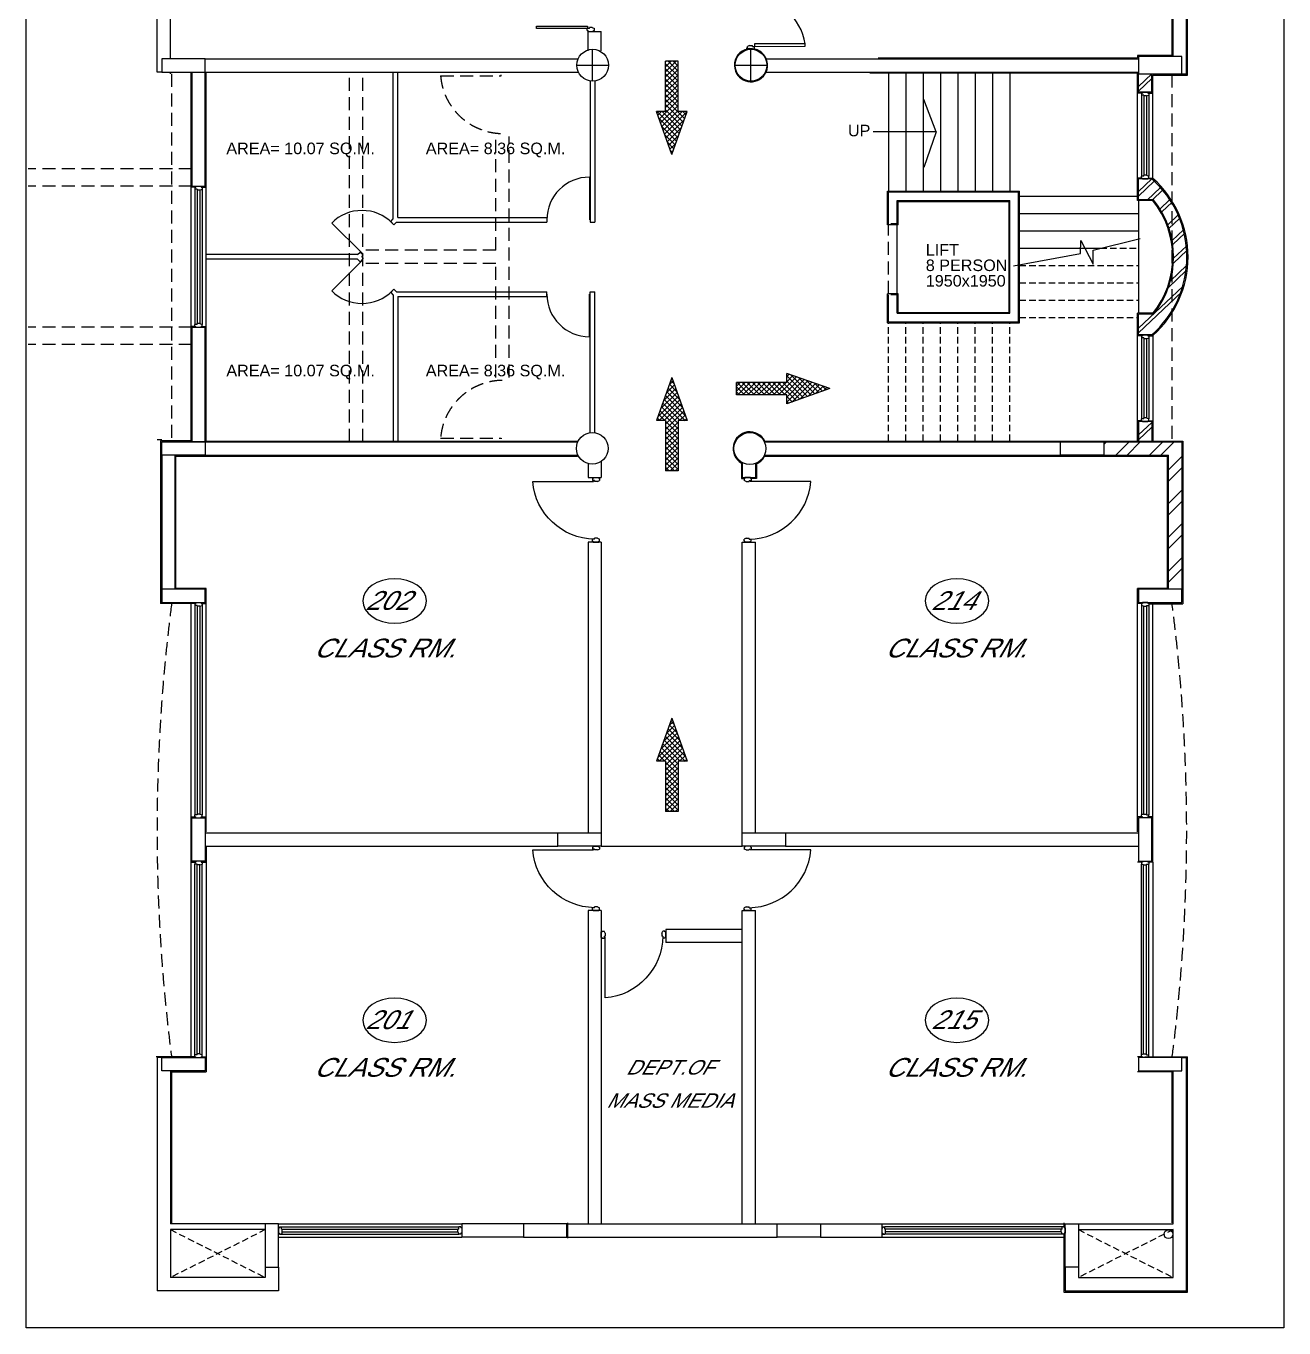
# Model space of a CAD drawing. Extents: x 681461 to 804584, y -183990 to -115925.
# Drawn here: x 732249 to 754016, y -183990 to -161462 of the extents above; entities that cross this region are included whole.
import ezdxf
from ezdxf.enums import TextEntityAlignment as Align

# ---------------------------------------------------------------- set-up
doc = ezdxf.new("R2010")
doc.units = 0
doc.header["$LTSCALE"] = 900
doc.linetypes.add('HIDDEN', pattern=[0.375, 0.25, -0.125])
doc.linetypes.add('HIDDEN2', pattern=[0.1875, 0.125, -0.0625])
for name, color, linetype in [('1', 7, 'CONTINUOUS'), ('CL', 8, 'CONTINUOUS'), ('COL', 6, 'CONTINUOUS'), ('DIM', 5, 'CONTINUOUS'), ('DOOR', 163, 'CONTINUOUS'), ('FUR', 2, 'CONTINUOUS'), ('MISC', 7, 'CONTINUOUS'), ('PLA', 9, 'CONTINUOUS'), ('TEXT', 2, 'CONTINUOUS'), ('WALL', 1, 'CONTINUOUS'), ('WIN', 4, 'CONTINUOUS')]:
    doc.layers.add(name, color=color, linetype=linetype)
doc.styles.add('ROMANS', font='arial.ttf')

# ---------------------------------------------------------------- blocks, each defined once
blk = doc.blocks.new('REDFRAME')
at = {"layer": '1', "linetype": 'BYBLOCK'}
for p, q in [((-95, 0), (-95, -15)), ((-95, 0), (0, 0)), ((0, 0), (0, -15)), ((-110, -15), (-110, -50)), ((-110, -15), (-95, -15)), ((-110, -15), (-110, -50)), ((-72, -50), (-110, -50)), ((-72, -50), (-72, -65)), ((-22, -65), (-72, -65)), ((-22, -65), (15, -50)), ((0, -15), (15, -15)), ((15, -15), (15, -50))]:
    blk.add_line(p, q, dxfattribs=at)
blk = doc.blocks.new('*X64')
at = {"layer": 'CL', "linetype": 'CONTINUOUS'}
for p, q in [((750946, -168658), (750898, -168706)), ((751335, -168658), (751105, -168888)), ((751530, -168658), (751300, -168888)), ((751919, -168658), (751689, -168888)), ((752113, -168658), (751883, -168888)), ((752248, -168912), (752018, -169142)), ((752248, -169106), (752018, -169336)), ((752248, -169495), (752018, -169725)), ((752248, -169690), (752018, -169920)), ((752248, -170078), (752018, -170308)), ((752248, -170273), (752018, -170503)), ((752248, -170662), (752018, -170892)), ((752248, -170856), (752018, -171086))]:
    blk.add_line(p, q, dxfattribs=at)
blk = doc.blocks.new('*X89')
at = {"layer": 'DOOR', "color": 3, "linetype": 'CONTINUOUS'}
for p, q in [((743282, -173841), (743491, -173632)), ((743330, -173704), (743468, -173566)), ((743606, -173958), (743336, -173687)), ((743558, -173821), (743359, -173622)), ((743378, -173568), (743445, -173501)), ((743509, -173684), (743382, -173557)), ((743461, -173548), (743405, -173491)), ((743185, -174114), (743537, -173762)), ((743203, -174185), (743560, -173828)), ((743233, -173977), (743514, -173697)), ((743568, -174185), (743267, -173883)), ((743656, -174185), (743290, -173818)), ((743291, -174185), (743583, -173893)), ((743654, -174094), (743313, -173753)), ((743303, -174185), (743197, -174079)), ((743531, -174325), (743220, -174014)), ((743531, -174236), (743244, -173949)), ((743315, -174249), (743606, -173958)), ((743315, -174338), (743629, -174024)), ((743556, -174185), (743652, -174089)), ((743215, -174185), (743174, -174145)), ((743531, -174413), (743315, -174197)), ((743315, -174426), (743531, -174210)), ((743531, -174502), (743315, -174286)), ((743315, -174514), (743531, -174298)), ((743645, -174185), (743675, -174154)), ((743531, -174590), (743315, -174374)), ((743315, -174603), (743531, -174387)), ((743531, -174678), (743315, -174462)), ((743315, -174691), (743531, -174475)), ((743531, -174767), (743315, -174551)), ((743315, -174780), (743531, -174564)), ((743531, -174855), (743315, -174639)), ((743315, -174868), (743531, -174652)), ((743531, -174943), (743315, -174727)), ((743315, -174956), (743531, -174740)), ((743531, -175032), (743315, -174816)), ((743315, -175045), (743531, -174829)), ((743467, -175056), (743315, -174904)), ((743378, -175056), (743315, -174993)), ((743392, -175056), (743531, -174917)), ((743481, -175056), (743531, -175005))]:
    blk.add_line(p, q, dxfattribs=at)
blk = doc.blocks.new('*X90')
at = {"layer": 'DOOR', "color": 3, "linetype": 'CONTINUOUS'}
for p, q in [((743461, -167653), (743405, -167596)), ((743233, -168082), (743514, -167802)), ((743282, -167946), (743491, -167737)), ((743330, -167809), (743468, -167671)), ((743606, -168063), (743336, -167792)), ((743558, -167926), (743359, -167727)), ((743378, -167673), (743445, -167606)), ((743509, -167789), (743382, -167662)), ((743185, -168219), (743537, -167867)), ((743203, -168290), (743560, -167933)), ((743531, -168341), (743244, -168054)), ((743568, -168290), (743267, -167988)), ((743656, -168290), (743290, -167923)), ((743291, -168290), (743583, -167998)), ((743654, -168199), (743313, -167858)), ((743215, -168290), (743174, -168250)), ((743303, -168290), (743197, -168184)), ((743531, -168430), (743220, -168119)), ((743315, -168354), (743606, -168063)), ((743315, -168443), (743629, -168129)), ((743556, -168290), (743652, -168194)), ((743645, -168290), (743675, -168259)), ((743531, -168518), (743315, -168302)), ((743315, -168531), (743531, -168315)), ((743531, -168607), (743315, -168391)), ((743315, -168619), (743531, -168403)), ((743531, -168695), (743315, -168479)), ((743315, -168708), (743531, -168492)), ((743531, -168783), (743315, -168567)), ((743315, -168796), (743531, -168580)), ((743531, -168872), (743315, -168656)), ((743315, -168885), (743531, -168669)), ((743531, -168960), (743315, -168744)), ((743315, -168973), (743531, -168757)), ((743531, -169048), (743315, -168832)), ((743315, -169061), (743531, -168845)), ((743531, -169137), (743315, -168921)), ((743315, -169150), (743531, -168934)), ((743467, -169161), (743315, -169009)), ((743378, -169161), (743315, -169098)), ((743392, -169161), (743531, -169022)), ((743481, -169161), (743531, -169110))]:
    blk.add_line(p, q, dxfattribs=at)
blk = doc.blocks.new('*X91')
at = {"layer": 'DOOR', "color": 3, "linetype": 'CONTINUOUS'}
for p, q in [((745272, -167845), (745583, -167534)), ((745360, -167845), (745648, -167557)), ((745412, -167528), (745452, -167488)), ((745412, -167617), (745517, -167511)), ((745412, -167516), (745769, -167874)), ((745412, -167882), (745713, -167580)), ((745412, -167970), (745778, -167603)), ((745412, -167605), (745704, -167897)), ((745483, -167499), (745834, -167851)), ((745619, -167547), (745900, -167828)), ((745756, -167595), (745965, -167805)), ((744541, -167692), (744604, -167629)), ((744541, -167781), (744692, -167629)), ((744541, -167706), (744679, -167845)), ((744541, -167794), (744591, -167845)), ((744552, -167629), (744768, -167845)), ((744565, -167845), (744781, -167629)), ((744640, -167629), (744856, -167845)), ((744653, -167845), (744869, -167629)), ((744729, -167629), (744945, -167845)), ((744741, -167845), (744957, -167629)), ((744817, -167629), (745033, -167845)), ((744830, -167845), (745046, -167629)), ((744905, -167629), (745121, -167845)), ((744918, -167845), (745134, -167629)), ((744994, -167629), (745210, -167845)), ((745007, -167845), (745223, -167629)), ((745082, -167629), (745298, -167845)), ((745095, -167845), (745311, -167629)), ((745171, -167629), (745387, -167845)), ((745183, -167845), (745399, -167629)), ((745259, -167629), (745573, -167943)), ((745347, -167629), (745638, -167920)), ((745502, -167968), (745844, -167627)), ((745639, -167920), (745909, -167650)), ((745776, -167871), (745974, -167673)), ((745892, -167644), (746030, -167782)), ((745912, -167823), (746040, -167696)), ((746029, -167692), (746096, -167758)), ((746049, -167775), (746105, -167719)), ((745412, -167870), (745508, -167966)), ((745412, -167958), (745442, -167989))]:
    blk.add_line(p, q, dxfattribs=at)
blk = doc.blocks.new('*X103')
at = {"layer": 'DOOR', "color": 3, "linetype": 'CONTINUOUS'}
for p, q in [((743315, -162079), (743323, -162071)), ((743315, -162167), (743411, -162071)), ((743315, -162255), (743499, -162071)), ((743531, -162331), (743315, -162115)), ((743315, -162344), (743531, -162128)), ((743531, -162243), (743360, -162071)), ((743531, -162154), (743448, -162071)), ((743531, -162419), (743315, -162203)), ((743315, -162432), (743531, -162216)), ((743531, -162508), (743315, -162292)), ((743315, -162521), (743531, -162305)), ((743531, -162596), (743315, -162380)), ((743315, -162609), (743531, -162393)), ((743531, -162685), (743315, -162469)), ((743315, -162697), (743531, -162481)), ((743531, -162773), (743315, -162557)), ((743315, -162786), (743531, -162570)), ((743531, -162861), (743315, -162645)), ((743206, -163072), (743531, -162747)), ((743229, -163137), (743531, -162835)), ((743315, -162874), (743531, -162658)), ((743644, -163062), (743315, -162734)), ((743621, -163128), (743315, -162822)), ((743551, -163324), (743170, -162942)), ((743183, -163006), (743247, -162942)), ((743528, -163389), (743203, -163063)), ((743252, -163202), (743531, -162923)), ((743575, -163258), (743258, -162942)), ((743275, -163268), (743601, -162942)), ((743298, -163333), (743685, -162947)), ((743598, -163193), (743315, -162910)), ((743321, -163398), (743636, -163083)), ((743667, -162997), (743612, -162942)), ((743505, -163454), (743251, -163200)), ((743344, -163464), (743588, -163220)), ((743482, -163520), (743299, -163337)), ((743459, -163585), (743348, -163473)), ((743367, -163529), (743540, -163357)), ((743390, -163594), (743492, -163493)), ((743436, -163650), (743396, -163610)), ((743413, -163660), (743443, -163630))]:
    blk.add_line(p, q, dxfattribs=at)

msp = doc.modelspace()

# ---------------------------------------------------------------- linework, layer by layer
at = {"layer": '1', "color": 1}
for p, q in [((738603.129, -164798.115), (738603.129, -162257.724)), ((738683.129, -164774.683), (738683.129, -162257.724)), ((742013.129, -162414.683), (742010.669, -164774.683)), ((742093.129, -162414.766), (742090.586, -164854.683)), ((741998.669, -164076.683), (741998.669, -164814.683)), ((737538.315, -164870.538), (738062.294, -165394.517)), ((738558.489, -164842.754), (738603.129, -164798.115)), ((738558.489, -164842.754), (738615.057, -164899.323)), ((738615.057, -164899.323), (738659.697, -164854.683)), ((738659.697, -164854.683), (741260.669, -164854.683)), ((738683.129, -164774.683), (741260.669, -164774.683)), ((741260.669, -164774.683), (741260.669, -164854.683)), ((742010.669, -164774.683), (742010.669, -164854.683)), ((742010.669, -164854.683), (742090.586, -164854.766)), ((737983.519, -165417.724), (735363.129, -165417.724)), ((737983.519, -165497.724), (735363.129, -165497.724)), ((737538.315, -166044.91), (738062.294, -165520.931)), ((737983.519, -165417.724), (738028.159, -165373.084)), ((737983.519, -165497.724), (738028.159, -165542.364)), ((738028.159, -165373.084), (738084.727, -165429.653)), ((738028.159, -165542.364), (738084.727, -165485.796)), ((738056.656, -165457.724), (738084.727, -165429.653)), ((738056.656, -165457.724), (738084.727, -165485.796)), ((738558.489, -166072.694), (738615.057, -166016.126)), ((738615.057, -166016.126), (738659.697, -166060.765)), ((738558.489, -166072.694), (738603.129, -166117.334)), ((738603.129, -166117.334), (738603.129, -168657.724)), ((738603.129, -166170.481), (738603.129, -168657.724)), ((738659.697, -166060.765), (741260.669, -166060.765)), ((738683.129, -166140.765), (738683.129, -168657.724)), ((738683.129, -166140.765), (741260.669, -166140.765)), ((738683.129, -166203.618), (738683.129, -168657.724)), ((741260.669, -166140.765), (741260.669, -166060.765)), ((741998.669, -166838.765), (741998.669, -166100.765)), ((742010.669, -166060.765), (742090.586, -166060.682)), ((742010.669, -166140.765), (742010.669, -166060.765)), ((742013.129, -168500.766), (742010.669, -166140.765)), ((742093.129, -168500.682), (742090.586, -166060.765))]:
    msp.add_line(p, q, dxfattribs=at)
for centre, radius, start, end in [((741998.669, -164814.683), 738, 90, 180), ((738062.294, -165394.517), 741.018, 44.9453263, 135), ((738062.294, -165520.931), 741.018, 225, 315.0546737), ((741998.669, -166100.765), 738, 180, 270)]:
    msp.add_arc(centre, radius, start, end, dxfattribs=at)
at = {"layer": 'COL'}
for points in [[(734598.129, -168657.724), (735348.129, -168657.724), (735348.129, -168887.724), (734598.129, -168887.724)], [(750148.129, -168658.163), (750898.129, -168658.163), (750898.129, -168887.724), (750148.129, -168887.724)], [(734598.129, -171437.944), (735348.129, -171437.944), (735348.129, -171207.944), (734598.129, -171207.944)], [(751498.129, -171437.944), (752248.129, -171437.944), (752248.129, -171207.944), (751498.129, -171207.944)], [(751728.129, -175912.944), (751728.129, -175162.944), (751498.129, -175162.944), (751498.129, -175912.944)], [(736618.129, -182937.944), (736618.129, -182187.944), (736388.129, -182187.944), (736388.129, -182937.944)], [(740854.649, -182187.944), (740854.649, -182417.944), (741604.649, -182417.944), (741604.649, -182187.944)], [(745994.649, -182187.944), (745994.649, -182417.944), (745244.649, -182417.944), (745244.649, -182187.944)], [(750228.129, -182187.735), (750458.129, -182187.735), (750458.129, -182939.729), (750228.129, -182939.729)]]:
    msp.add_lwpolyline(points, close=True, dxfattribs=at)
at = {"layer": 'COL', "color": 6}
for points in [[(735118.129, -175162.944), (735348.129, -175162.944), (735348.129, -175912.944), (735118.129, -175912.944)], [(741453.129, -175422.944), (742203.129, -175422.944), (742203.129, -175652.944), (741453.129, -175652.944)], [(744643.129, -175422.944), (745393.129, -175422.944), (745393.129, -175652.944), (744643.129, -175652.944)]]:
    msp.add_lwpolyline(points, close=True, dxfattribs=at)
at = {"layer": 'COL'}
for centre in [(742046.506, -168769.725), (744773.454, -168772.944)]:
    msp.add_circle(centre, 275, dxfattribs=at)
at = {"layer": 'DIM'}
msp.add_circle((752015.426, -182368.868), 75, dxfattribs=at)
at = {"layer": 'DOOR', "color": 7}
for p, q in [((734518.129, -162257.724), (734518.129, -159474.725)), ((752327.746, -162289.725), (752327.746, -159474.725)), ((734748.129, -162027.724), (734748.129, -159704.725)), ((752097.746, -161989.725), (752097.746, -159704.725)), ((741973.129, -161555.289), (742203.129, -161555.289)), ((741973.129, -161889.925), (741973.129, -161555.289)), ((742203.129, -161889.925), (742203.129, -161555.289)), ((735348.129, -162027.724), (741801.969, -162027.724)), ((745057.14, -162027.724), (751498.129, -162027.724)), ((735118.129, -162257.724), (735118.129, -164234.725)), ((735348.129, -162257.724), (741804.731, -162257.724)), ((735348.129, -164234.725), (735348.129, -162257.724)), ((745054.514, -162257.724), (751498.129, -162257.724)), ((735118.129, -164234.725), (735348.129, -164234.725)), ((735118.129, -166674.725), (735118.129, -168657.724)), ((735118.129, -166674.725), (735348.129, -166674.725)), ((735348.129, -168657.724), (735348.129, -166674.725)), ((735348.129, -168657.724), (741795.347, -168657.724)), ((745023.153, -168657.724), (750148.129, -168657.724)), ((750898.129, -168657.724), (751498.129, -168657.724)), ((751460.999, -168657.724), (752248.13, -168657.724)), ((752248.13, -168657.724), (752248.13, -171207.944)), ((734598.129, -168887.724), (734598.129, -171207.944)), ((734828.128, -171207.944), (734828.128, -168887.724)), ((735348.129, -168887.724), (741798.109, -168887.724)), ((745023.355, -168887.724), (750148.129, -168887.724)), ((750898.129, -168887.724), (752018.13, -168887.724)), ((752018.13, -171207.944), (752018.13, -168887.724)), ((741973.129, -169034.754), (741973.129, -169276.729)), ((742203.129, -168995.766), (742203.129, -169276.729)), ((744643.129, -169015.102), (744643.129, -169276.729)), ((744873.129, -169029.244), (744873.129, -169276.729)), ((741973.129, -169276.729), (742203.129, -169276.729)), ((744643.129, -169276.729), (744873.129, -169276.729)), ((741973.129, -170391.388), (741973.129, -175422.944)), ((742203.129, -170391.388), (741973.129, -170391.388)), ((742203.129, -170391.388), (742203.129, -175422.944)), ((744643.129, -175422.944), (744643.129, -170391.388)), ((744643.129, -170391.388), (744873.129, -170391.388)), ((744873.129, -175422.944), (744873.129, -170391.388)), ((735348.129, -175422.944), (741453.129, -175422.944)), ((745393.129, -175422.944), (751498.129, -175422.944)), ((735348.129, -175652.944), (741453.129, -175652.944)), ((745393.129, -175652.944), (751498.129, -175652.944)), ((741973.129, -176767.602), (741973.129, -182186.944)), ((742203.129, -176767.602), (741973.129, -176767.602)), ((742203.129, -176767.602), (742203.129, -182186.944)), ((744643.129, -182186.944), (744643.129, -176767.602)), ((744643.129, -176767.602), (744873.129, -176767.602)), ((744873.129, -182186.944), (744873.129, -176767.602)), ((744643.129, -177092.944), (743317.788, -177092.944)), ((743317.788, -177092.944), (743317.788, -177322.944)), ((744643.129, -177322.944), (743317.788, -177322.944)), ((734518.129, -179312.944), (734518.129, -183347.944)), ((752328.129, -183347.944), (752328.129, -179312.944)), ((734748.129, -179542.944), (734748.129, -182187.944)), ((752098.129, -182187.944), (752098.129, -179542.944)), ((736388.129, -182187.944), (734748.129, -182187.944)), ((739788.129, -182187.944), (739788.129, -182417.944)), ((740854.649, -182187.944), (739788.129, -182187.944)), ((741604.649, -182187.944), (745244.649, -182187.944)), ((745994.649, -182187.944), (747058.129, -182187.825)), ((747058.129, -182187.825), (747058.129, -182417.944)), ((750458.129, -182187.944), (752098.13, -182187.944)), ((734748.129, -182287.944), (734748.129, -183117.944)), ((736388.129, -182287.944), (734748.129, -182287.944)), ((740854.649, -182417.944), (739788.129, -182417.944)), ((741604.649, -182417.944), (745244.649, -182417.944)), ((745994.649, -182417.724), (747058.129, -182417.724)), ((750458.129, -182287.944), (752098.129, -182287.944)), ((752098.129, -183117.944), (752098.129, -182287.944)), ((736388.129, -183117.944), (734748.129, -183117.944)), ((736388.129, -182937.944), (736388.129, -183117.944)), ((736618.129, -182937.944), (736618.129, -183347.944)), ((750228.129, -182939.729), (750228.129, -183347.944)), ((750458.129, -182939.729), (750458.129, -183117.944)), ((750458.129, -183117.944), (752098.129, -183117.944)), ((736618.129, -183347.944), (734518.129, -183347.944)), ((750228.129, -183347.944), (752328.129, -183347.944))]:
    msp.add_line(p, q, dxfattribs=at)
at = {"layer": 'DOOR', "color": 4, "linetype": 'BYBLOCK'}
for p, q in [((742053.129, -162414.725), (742053.129, -161864.725)), ((744793.129, -162414.725), (744793.129, -161864.725)), ((741778.129, -162139.725), (742328.129, -162139.725)), ((744518.129, -162139.725), (745068.129, -162139.725))]:
    msp.add_line(p, q, dxfattribs=at)
at = {"layer": 'DOOR', "color": 3, "linetype": 'BYBLOCK'}
for p, q in [((743315.129, -162942.125), (743315.129, -162071.125)), ((743531.129, -162071.125), (743315.129, -162071.125)), ((743531.129, -162942.125), (743531.129, -162071.125)), ((743423.129, -163687.125), (743160.129, -162942.125)), ((743315.129, -162942.125), (743160.129, -162942.125)), ((743423.129, -163687.125), (743686.129, -162942.125)), ((743686.129, -162942.125), (743531.129, -162942.125)), ((743423.129, -167544.95), (743160.129, -168289.95)), ((743423.129, -167544.95), (743686.129, -168289.95)), ((746156.639, -167736.95), (745411.639, -167473.95)), ((745411.639, -167628.95), (745411.639, -167473.95)), ((745411.639, -167628.95), (744540.639, -167628.95)), ((744540.639, -167844.95), (744540.639, -167628.95)), ((746156.639, -167736.95), (745411.639, -167999.95)), ((745411.639, -167844.95), (744540.639, -167844.95)), ((745411.639, -167999.95), (745411.639, -167844.95)), ((743315.129, -168289.95), (743160.129, -168289.95)), ((743315.129, -168289.95), (743315.129, -169160.95)), ((743686.129, -168289.95), (743531.129, -168289.95)), ((743531.129, -168289.95), (743531.129, -169160.95)), ((743531.129, -169160.95), (743315.129, -169160.95)), ((743423.129, -173439.95), (743160.129, -174184.95)), ((743423.129, -173439.95), (743686.129, -174184.95)), ((743315.129, -174184.95), (743160.129, -174184.95)), ((743315.129, -174184.95), (743315.129, -175055.95)), ((743686.129, -174184.95), (743531.129, -174184.95)), ((743531.129, -174184.95), (743531.129, -175055.95)), ((743531.129, -175055.95), (743315.129, -175055.95)), ((742203.129, -175652.944), (744643.129, -175652.944))]:
    msp.add_line(p, q, dxfattribs=at)
at = {"layer": 'DOOR', "color": 252, "linetype": 'HIDDEN'}
for p, q in [((737848.128, -168657.724), (737848.128, -162257.724)), ((738078.128, -168657.724), (738078.128, -162257.724)), ((740378.128, -165342.724), (740378.128, -163372.383)), ((740608.128, -167543.066), (740608.128, -163372.383)), ((740378.128, -165342.724), (738078.128, -165342.724)), ((740378.128, -165572.724), (738078.128, -165572.724)), ((740378.128, -167543.066), (740378.128, -165572.724))]:
    msp.add_line(p, q, dxfattribs=at)
at = {"layer": 'DOOR', "color": 222, "linetype": 'BYBLOCK'}
msp.add_lwpolyline([(732248.639, -120785.896), (754015.639, -120785.896), (754015.639, -183989.95), (732248.639, -183989.95)], close=True, dxfattribs=at)
at = {"layer": 'DOOR', "color": 252, "linetype": 'HIDDEN'}
for points in [[(740489.128, -163322.383, -0.386504829), (739421.982, -162323.524), (739424.328, -162323.524)], [(740489.128, -167593.066, 0.386504829), (739421.982, -168591.924), (739424.328, -168591.924)]]:
    msp.add_lwpolyline(points, format="xyb", dxfattribs=at)
for points in [[(739424.328, -162323.524), (740470.831, -162323.524), (740470.128, -162307.724)], [(739424.328, -168591.924), (740470.831, -168591.924), (740470.128, -168607.724)]]:
    msp.add_lwpolyline(points, dxfattribs=at)
at = {"layer": 'DOOR', "color": 4, "linetype": 'BYBLOCK'}
for points in [[(738075.639, -171409.95), (738086.226, -171484.865), (738117.581, -171556.901), (738168.499, -171623.289), (738237.023, -171681.479), (738320.52, -171729.235), (738415.781, -171764.72), (738519.144, -171786.572), (738626.639, -171793.95), (738734.134, -171786.572), (738837.498, -171764.72), (738932.758, -171729.235), (739016.255, -171681.479), (739084.779, -171623.289), (739135.697, -171556.901), (739167.052, -171484.865), (739177.639, -171409.95), (739167.052, -171335.036), (739135.697, -171263), (739084.779, -171196.611), (739016.255, -171138.421), (738932.758, -171090.666), (738837.498, -171055.181), (738734.134, -171033.329), (738626.639, -171025.95), (738519.144, -171033.329), (738415.781, -171055.181), (738320.52, -171090.666), (738237.023, -171138.421), (738168.499, -171196.611), (738117.581, -171263), (738086.226, -171335.036)], [(747806.639, -171409.95), (747817.226, -171484.865), (747848.581, -171556.901), (747899.499, -171623.289), (747968.023, -171681.479), (748051.52, -171729.235), (748146.781, -171764.72), (748250.144, -171786.572), (748357.639, -171793.95), (748465.134, -171786.572), (748568.498, -171764.72), (748663.758, -171729.235), (748747.255, -171681.479), (748815.779, -171623.289), (748866.697, -171556.901), (748898.052, -171484.865), (748908.639, -171409.95), (748898.052, -171335.036), (748866.697, -171263), (748815.779, -171196.611), (748747.255, -171138.421), (748663.758, -171090.666), (748568.498, -171055.181), (748465.134, -171033.329), (748357.639, -171025.95), (748250.144, -171033.329), (748146.781, -171055.181), (748051.52, -171090.666), (747968.023, -171138.421), (747899.499, -171196.611), (747848.581, -171263), (747817.226, -171335.036)], [(738075.639, -178664.95), (738086.226, -178739.865), (738117.581, -178811.901), (738168.499, -178878.289), (738237.023, -178936.479), (738320.52, -178984.235), (738415.781, -179019.72), (738519.144, -179041.572), (738626.639, -179048.95), (738734.134, -179041.572), (738837.498, -179019.72), (738932.758, -178984.235), (739016.255, -178936.479), (739084.779, -178878.289), (739135.697, -178811.901), (739167.052, -178739.865), (739177.639, -178664.95), (739167.052, -178590.036), (739135.697, -178518), (739084.779, -178451.611), (739016.255, -178393.421), (738932.758, -178345.666), (738837.498, -178310.181), (738734.134, -178288.329), (738626.639, -178280.95), (738519.144, -178288.329), (738415.781, -178310.181), (738320.52, -178345.666), (738237.023, -178393.421), (738168.499, -178451.611), (738117.581, -178518), (738086.226, -178590.036)], [(747806.639, -178664.95), (747817.226, -178739.865), (747848.581, -178811.901), (747899.499, -178878.289), (747968.023, -178936.479), (748051.52, -178984.235), (748146.781, -179019.72), (748250.144, -179041.572), (748357.639, -179048.95), (748465.134, -179041.572), (748568.498, -179019.72), (748663.758, -178984.235), (748747.255, -178936.479), (748815.779, -178878.289), (748866.697, -178811.901), (748898.052, -178739.865), (748908.639, -178664.95), (748898.052, -178590.036), (748866.697, -178518), (748815.779, -178451.611), (748747.255, -178393.421), (748663.758, -178345.666), (748568.498, -178310.181), (748465.134, -178288.329), (748357.639, -178280.95), (748250.144, -178288.329), (748146.781, -178310.181), (748051.52, -178345.666), (747968.023, -178393.421), (747899.499, -178451.611), (747848.581, -178518), (747817.226, -178590.036)]]:
    msp.add_lwpolyline(points, close=True, dxfattribs=at)
at = {"layer": 'FUR', "color": 2}
for p, q in [((750494.016, -165400.421), (750499.31, -165171.583)), ((750499.31, -165171.583), (750712.637, -165581.8)), ((750712.637, -165338.685), (751524.883, -165139.417)), ((750712.637, -165581.8), (750712.637, -165338.685)), ((749336.906, -165609.632), (750494.016, -165400.421))]:
    msp.add_line(p, q, dxfattribs=at)
at = {"layer": 'MISC', "color": 1, "linetype": 'HIDDEN2'}
for p, q in [((750838.839, -165307.724), (751498.129, -165307.724)), ((749438.129, -165607.724), (751498.129, -165607.724)), ((749438.129, -165907.724), (751498.129, -165907.724)), ((749438.129, -166207.724), (751498.129, -166207.724)), ((747173.129, -168642.724), (747173.129, -166597.724)), ((747473.129, -168642.724), (747473.129, -166597.724)), ((747773.129, -168642.724), (747773.129, -166597.724)), ((748073.129, -168642.724), (748073.129, -166597.724)), ((748373.129, -168642.724), (748373.129, -166597.724)), ((748673.129, -168642.724), (748673.129, -166597.724)), ((748973.129, -168642.724), (748973.129, -166597.724)), ((749273.129, -168642.724), (749273.129, -166597.724)), ((749438.129, -166507.724), (751483.129, -166507.724))]:
    msp.add_line(p, q, dxfattribs=at)
at = {"layer": 'PLA'}
for p, q in [((734578.129, -168637.724), (734578.129, -171452.944)), ((735098.129, -168637.724), (734578.129, -168637.724)), ((735363.129, -168642.724), (741785.794, -168642.724)), ((734843.128, -168902.724), (741788.803, -168902.724)), ((734843.128, -171192.944), (734843.128, -168902.724)), ((744628.129, -169023.903), (744628.129, -169291.729)), ((744888.129, -169036.088), (744888.129, -169291.729)), ((744628.129, -169291.729), (744673.129, -169291.729)), ((744888.129, -169291.729), (744798.129, -169291.729)), ((735363.129, -175407.944), (735363.129, -171192.944)), ((735170.629, -171452.944), (734578.129, -171452.944)), ((735098.129, -171452.944), (735098.129, -175147.944)), ((735295.629, -171452.944), (735363.129, -171452.944)), ((735098.129, -175147.944), (735170.629, -175147.944)), ((735295.629, -175147.944), (735363.129, -175147.944)), ((735363.129, -175667.944), (735363.129, -179297.944)), ((735098.129, -175927.944), (735098.129, -179297.944)), ((751748.129, -175927.944), (751748.129, -179297.944))]:
    msp.add_line(p, q, dxfattribs=at)
at = {"layer": 'PLA', "linetype": 'BYBLOCK'}
for p, q in [((745032.573, -168642.724), (752268.13, -168642.724)), ((752268.13, -168642.724), (752268.13, -171457.944)), ((745028.515, -168907.724), (751998.13, -168907.724)), ((751998.13, -171192.944), (751998.13, -168907.724)), ((751483.129, -175407.944), (751483.129, -171192.944)), ((751998.13, -171192.944), (751483.129, -171192.944)), ((751550.629, -171452.944), (751483.129, -171452.944)), ((751675.629, -171457.944), (752268.13, -171457.944)), ((751748.129, -175927.944), (751748.129, -171457.944)), ((751550.628, -175147.944), (751483.129, -175147.944)), ((751748.129, -175147.944), (751675.628, -175147.944)), ((751608.129, -179297.944), (752348.129, -179297.944)), ((752348.129, -183367.944), (752348.129, -179297.944)), ((752083.118, -179557.944), (751483.129, -179557.944)), ((752083.118, -182172.724), (752083.118, -179557.944)), ((750208.129, -183367.944), (752348.129, -183367.944))]:
    msp.add_line(p, q, dxfattribs=at)
at = {"layer": 'PLA', "color": 8, "linetype": 'BYBLOCK'}
for p, q in [((735098.129, -175147.944), (735098.129, -175927.944)), ((735098.129, -175927.944), (735170.629, -175927.944)), ((735295.629, -175927.944), (735363.129, -175927.944)), ((751550.629, -175927.944), (751483.13, -175927.944)), ((751748.129, -175927.944), (751675.629, -175927.944))]:
    msp.add_line(p, q, dxfattribs=at)
at = {"layer": 'PLA', "color": 8}
msp.add_line((735363.129, -175927.944), (735363.129, -175667.944), dxfattribs=at)
at = {"layer": 'PLA', "color": 6}
for points in [[(734598.129, -179312.944), (735348.129, -179312.944), (735348.129, -179542.944), (734598.129, -179542.944)], [(752248.129, -179312.944), (751498.129, -179312.944), (751498.129, -179542.944), (752248.129, -179542.944)]]:
    msp.add_lwpolyline(points, close=True, dxfattribs=at)
at = {"layer": 'PLA', "linetype": 'BYBLOCK'}
msp.add_arc((744773.454, -168772.944), 290, 26.6816094, 239.9259173, dxfattribs=at)
at = {"layer": 'PLA'}
msp.add_arc((744773.454, -168769.725), 290, 293.2929434, 331.5846092, dxfattribs=at)
at = {"layer": 'WALL', "color": 8, "linetype": 'BYBLOCK'}
for p, q in [((752347.746, -162309.725), (752347.746, -159459.725)), ((744730.629, -161849.725), (744710.629, -161849.725)), ((751483.129, -161974.725), (751483.129, -162012.724)), ((746848.129, -162272.724), (751483.129, -162272.724)), ((751483.129, -164482.724), (751483.129, -162272.724)), ((751728.129, -162289.725), (751498.129, -162507.759)), ((751728.129, -162370.623), (751498.129, -162588.658)), ((751748.129, -164098.746), (751748.129, -162309.725)), ((751748.129, -162309.725), (752347.746, -162309.725)), ((751550.629, -162622.724), (751483.129, -162622.724)), ((751675.629, -162622.724), (751748.129, -162622.724)), ((751550.629, -162657.724), (751550.629, -164057.724)), ((751588.629, -162672.724), (751588.629, -164042.724)), ((751638.629, -162672.724), (751638.629, -164042.724)), ((751675.629, -162657.724), (751675.629, -164057.724)), ((751550.629, -164092.724), (751483.129, -164092.724)), ((751728.129, -164107.724), (751498.129, -164325.758)), ((751771.567, -164147.444), (751498.129, -164406.657)), ((751675.629, -164092.724), (751748.129, -164092.724)), ((735170.629, -164249.725), (735098.129, -164249.725)), ((735170.629, -164284.725), (735170.629, -166624.725)), ((735208.629, -164299.725), (735208.629, -166609.725)), ((735258.629, -164299.725), (735258.629, -166609.725)), ((735295.629, -164249.725), (735363.129, -164249.725)), ((735295.629, -164284.725), (735295.629, -166624.725)), ((751878.129, -164254.724), (751648.129, -164472.758)), ((751915.473, -164300.221), (751738.777, -164467.724)), ((751748.305, -164482.724), (751483.129, -164482.724)), ((752041.135, -164466.66), (751870.035, -164628.858)), ((752078.479, -164512.157), (751901.784, -164679.66)), ((752185.002, -164731.439), (752004.826, -164902.24)), ((752208.132, -164790.41), (752026.287, -164962.795)), ((752275.578, -164988.915), (752080.383, -165173.954)), ((752298.708, -165047.886), (752091.633, -165244.188)), ((752332.69, -165345.329), (752102.642, -165563.408)), ((752327.557, -165269.297), (752106.05, -165479.279)), ((752315.69, -165699.329), (752015.591, -165983.815)), ((752330.198, -165604.677), (752051.5, -165868.875)), ((752262.859, -165966.669), (751498.129, -166691.614)), ((752248.352, -166061.32), (751498.129, -166772.513)), ((751483.129, -168642.724), (751483.129, -166432.724)), ((751755.478, -166432.724), (751483.129, -166432.724)), ((735170.629, -166659.725), (735098.129, -166659.725)), ((735295.629, -166659.725), (735363.129, -166659.725)), ((751550.629, -166822.724), (751483.129, -166822.724)), ((751550.629, -166857.724), (751550.629, -168257.724)), ((751588.629, -166872.724), (751588.629, -168242.724)), ((751638.629, -166872.724), (751638.629, -168242.724)), ((751675.629, -166822.724), (751748.129, -166822.724)), ((751675.629, -166857.724), (751675.629, -168257.724)), ((751748.129, -166816.703), (751748.129, -168638.163)), ((751550.629, -168292.724), (751483.129, -168292.724)), ((751728.129, -168320.621), (751498.129, -168538.655)), ((751728.129, -168401.52), (751498.129, -168619.554)), ((751675.629, -168292.724), (751748.129, -168292.724)), ((751550.629, -171487.944), (751550.629, -175112.944)), ((751587.629, -171502.944), (751587.629, -175097.944)), ((751637.629, -171502.944), (751637.629, -175097.991)), ((751675.629, -171487.944), (751675.629, -175112.813)), ((735098.129, -177492.546), (735098.129, -177492.546)), ((751748.129, -177492.546), (751748.129, -177492.546)), ((736618.129, -182187.944), (739788.129, -182187.944)), ((736668.129, -182240.444), (739738.129, -182240.444)), ((741619.649, -182172.944), (741619.649, -182437.944)), ((747058.129, -182187.825), (750228.129, -182187.735)), ((750178.129, -182240.444), (747108.129, -182240.444)), ((736618.129, -182417.944), (739788.129, -182417.944)), ((736668.129, -182365.444), (739738.129, -182365.444)), ((736683.129, -182278.444), (739723.129, -182278.444)), ((736683.129, -182328.444), (739723.129, -182328.444)), ((747058.129, -182417.818), (750228.129, -182417.728)), ((750178.129, -182365.444), (747108.129, -182365.444)), ((750163.129, -182278.444), (747123.129, -182278.444)), ((750163.129, -182328.444), (747123.129, -182328.444)), ((750208.129, -182437.724), (750208.129, -183367.944))]:
    msp.add_line(p, q, dxfattribs=at)
at = {"layer": 'WALL', "color": 8}
for p, q in [((752082.746, -161974.725), (752082.746, -159719.725)), ((746993.129, -162012.724), (751483.129, -162012.724)), ((752082.746, -161974.725), (751483.129, -161974.725)), ((735098.129, -162277.724), (735098.129, -168637.724)), ((735363.129, -168642.724), (735363.129, -162272.724)), ((747158.129, -164317.724), (749438.129, -164317.724)), ((747158.129, -164901.756), (747158.129, -164317.724)), ((749438.129, -166597.724), (749438.129, -164317.724)), ((747338.129, -164497.724), (749258.129, -164497.724)), ((747338.129, -164901.756), (747338.129, -164497.724)), ((749258.129, -166417.724), (749258.129, -164497.724)), ((747338.129, -164901.756), (747158.129, -164901.756)), ((747158.129, -166597.724), (747158.129, -166098.421)), ((747338.129, -166098.421), (747158.129, -166098.421)), ((747338.129, -166417.724), (747338.129, -166098.421)), ((747338.129, -166417.724), (749258.129, -166417.724)), ((747158.129, -166597.724), (749438.129, -166597.724)), ((735098.129, -168637.724), (734578.129, -168637.724)), ((735363.129, -171192.944), (734843.128, -171192.944)), ((735170.629, -179297.944), (734498.129, -179297.944)), ((735295.629, -179297.944), (735363.129, -179297.944)), ((735363.129, -179297.944), (735363.129, -179557.944)), ((751550.629, -179297.944), (751483.13, -179297.944)), ((734763.129, -179557.944), (735363.129, -179557.944)), ((734763.129, -179557.944), (734763.129, -182172.944)), ((750213.129, -182240.444), (750213.129, -182172.944)), ((750208.129, -182365.444), (750208.129, -182437.944))]:
    msp.add_line(p, q, dxfattribs=at)
at = {"layer": 'WALL'}
for p, q in [((734598.129, -162257.724), (734518.129, -162257.724)), ((751498.129, -162607.724), (751498.129, -162289.725)), ((751728.129, -162607.724), (751728.129, -162289.725)), ((752248.129, -162289.725), (752327.746, -162289.725)), ((751728.129, -162607.724), (751498.129, -162607.724)), ((751498.129, -164467.724), (751498.129, -164107.724)), ((751728.129, -164107.724), (751498.129, -164107.724)), ((751755.478, -164467.724), (751498.129, -164467.724)), ((751498.129, -164482.724), (751498.129, -166432.724)), ((747323.129, -166098.421), (747323.129, -164886.756)), ((751498.129, -166807.724), (751498.129, -166447.724)), ((751755.478, -166447.724), (751498.129, -166447.724)), ((751728.129, -166807.724), (751498.129, -166807.724)), ((735118.129, -168364.725), (735118.129, -168657.724)), ((735348.129, -168657.724), (735348.129, -168364.725)), ((751728.129, -168307.724), (751498.129, -168307.724)), ((751498.129, -168307.724), (751498.129, -168658.163)), ((751728.129, -168307.724), (751728.129, -168658.163)), ((734598.129, -179312.944), (734518.129, -179312.944)), ((752248.129, -179312.944), (752328.129, -179312.944))]:
    msp.add_line(p, q, dxfattribs=at)
at = {"layer": 'WALL', "color": 5, "linetype": 'HIDDEN'}
for p, q in [((734748.129, -162289.725), (734748.129, -162257.724)), ((734768.129, -162289.725), (734768.129, -168616.391)), ((734768.129, -162289.725), (734768.129, -168616.391)), ((752077.746, -162302.576), (752077.746, -168616.391)), ((734598.129, -168619.725), (734518.129, -168619.725))]:
    msp.add_line(p, q, dxfattribs=at)
at = {"layer": 'WALL', "color": 1}
for p, q in [((747173.129, -162257.724), (747173.129, -164317.724)), ((747473.129, -162257.724), (747473.129, -164317.724)), ((747773.129, -162257.724), (747773.129, -164317.724)), ((748073.129, -162257.724), (748073.129, -164317.724)), ((748373.129, -162257.724), (748373.129, -164317.724)), ((748673.129, -162257.724), (748673.129, -164317.724)), ((748973.129, -162257.724), (748973.129, -164317.724)), ((749273.129, -162257.724), (749273.129, -164317.724)), ((749438.129, -164407.724), (751483.129, -164407.724)), ((749438.129, -164707.724), (751498.129, -164707.724)), ((749438.129, -165007.724), (751498.129, -165007.724)), ((749438.129, -165307.724), (750838.839, -165307.724))]:
    msp.add_line(p, q, dxfattribs=at)
at = {"layer": 'WALL', "color": 1, "linetype": 'BYBLOCK'}
for p, q in [((751550.629, -162622.724), (751565.629, -162622.724)), ((751550.629, -162622.724), (751550.629, -162657.724)), ((751550.629, -162622.724), (751550.629, -162657.724)), ((751565.629, -162607.724), (751660.629, -162607.724)), ((751565.629, -162607.724), (751565.629, -162622.724)), ((751660.629, -162607.724), (751660.629, -162622.724)), ((751660.629, -162622.724), (751675.629, -162622.724)), ((751675.629, -162622.724), (751675.629, -162657.724)), ((751588.629, -162657.724), (751550.629, -162657.724)), ((751588.629, -162657.724), (751588.629, -162672.724)), ((751638.629, -162672.724), (751588.629, -162672.724)), ((751638.629, -162672.724), (751675.629, -162657.724)), ((751588.629, -164057.724), (751550.629, -164057.724)), ((751550.629, -164092.724), (751550.629, -164057.724)), ((751550.629, -164092.724), (751550.629, -164057.724)), ((751550.629, -164092.724), (751565.629, -164092.724)), ((751565.629, -164107.724), (751565.629, -164092.724)), ((751565.629, -164107.724), (751660.629, -164107.724)), ((751638.629, -164042.724), (751588.629, -164042.724)), ((751588.629, -164057.724), (751588.629, -164042.724)), ((751638.629, -164042.724), (751675.629, -164057.724)), ((751660.629, -164107.724), (751660.629, -164092.724)), ((751660.629, -164092.724), (751675.629, -164092.724)), ((751675.629, -164092.724), (751675.629, -164057.724)), ((735170.629, -164249.725), (735185.629, -164249.725)), ((735170.629, -164249.725), (735170.629, -164284.725)), ((735170.629, -164249.725), (735170.629, -164284.725)), ((735208.629, -164284.725), (735170.629, -164284.725)), ((735185.629, -164234.725), (735280.629, -164234.725)), ((735185.629, -164234.725), (735185.629, -164249.725)), ((735208.629, -164284.725), (735208.629, -164299.725)), ((735258.629, -164299.725), (735208.629, -164299.725)), ((735258.629, -164299.725), (735295.629, -164284.725)), ((735280.629, -164234.725), (735280.629, -164249.725)), ((735280.629, -164249.725), (735295.629, -164249.725)), ((735295.629, -164249.725), (735295.629, -164284.725)), ((735170.629, -166659.725), (735170.629, -166624.725)), ((735170.629, -166659.725), (735170.629, -166624.725)), ((735208.629, -166624.725), (735170.629, -166624.725)), ((735170.629, -166659.725), (735185.629, -166659.725)), ((735185.629, -166674.725), (735185.629, -166659.725)), ((735185.629, -166674.725), (735280.629, -166674.725)), ((735208.629, -166624.725), (735208.629, -166609.725)), ((735258.629, -166609.725), (735208.629, -166609.725)), ((735258.629, -166609.725), (735295.629, -166624.725)), ((735280.629, -166659.725), (735295.629, -166659.725)), ((735280.629, -166674.725), (735280.629, -166659.725)), ((735295.629, -166659.725), (735295.629, -166624.725)), ((751550.629, -166822.724), (751565.629, -166822.724)), ((751550.629, -166822.724), (751550.629, -166857.724)), ((751550.629, -166822.724), (751550.629, -166857.724)), ((751588.629, -166857.724), (751550.629, -166857.724)), ((751565.629, -166807.724), (751660.629, -166807.724)), ((751565.629, -166807.724), (751565.629, -166822.724)), ((751588.629, -166857.724), (751588.629, -166872.724)), ((751638.629, -166872.724), (751588.629, -166872.724)), ((751638.629, -166872.724), (751675.629, -166857.724)), ((751660.629, -166807.724), (751660.629, -166822.724)), ((751660.629, -166822.724), (751675.629, -166822.724)), ((751675.629, -166822.724), (751675.629, -166857.724)), ((751550.629, -168292.724), (751550.629, -168257.724)), ((751550.629, -168292.724), (751550.629, -168257.724)), ((751588.629, -168257.724), (751550.629, -168257.724)), ((751588.629, -168257.724), (751588.629, -168242.724)), ((751638.629, -168242.724), (751588.629, -168242.724)), ((751638.629, -168242.724), (751675.629, -168257.724)), ((751675.629, -168292.724), (751675.629, -168257.724)), ((751550.629, -168292.724), (751565.629, -168292.724)), ((751565.629, -168307.724), (751565.629, -168292.724)), ((751565.629, -168307.724), (751660.629, -168307.724)), ((751660.629, -168292.724), (751675.629, -168292.724)), ((751660.629, -168307.724), (751660.629, -168292.724)), ((735170.629, -171452.944), (735170.629, -171487.944)), ((735170.629, -171452.944), (735170.629, -171487.944)), ((735170.629, -171452.944), (735185.629, -171452.944)), ((735208.629, -171487.944), (735170.629, -171487.944)), ((735185.629, -171437.944), (735280.629, -171437.944)), ((735185.629, -171437.944), (735185.629, -171452.944)), ((735208.629, -171487.944), (735208.629, -171502.944)), ((735258.629, -171502.944), (735208.629, -171502.944)), ((735258.629, -171502.944), (735295.629, -171487.944)), ((735280.629, -171437.944), (735280.629, -171452.944)), ((735280.629, -171452.944), (735295.629, -171452.944)), ((735295.629, -171452.944), (735295.629, -171487.944)), ((751565.629, -171452.944), (751550.629, -171452.944)), ((751550.629, -171452.944), (751550.629, -171487.944)), ((751587.629, -171502.944), (751550.629, -171487.944)), ((751565.629, -171437.944), (751565.629, -171452.944)), ((751660.629, -171437.944), (751565.629, -171437.944)), ((751587.629, -171502.944), (751637.629, -171502.944)), ((751637.629, -171487.944), (751637.629, -171502.944)), ((751637.629, -171487.944), (751675.629, -171487.944)), ((751660.629, -171437.944), (751660.629, -171452.944)), ((751675.629, -171452.944), (751660.629, -171452.944)), ((751675.629, -171452.944), (751675.629, -171487.944)), ((751675.629, -171452.944), (751675.629, -171487.944)), ((735208.629, -175112.944), (735170.629, -175112.944)), ((735170.629, -175147.944), (735170.629, -175112.944)), ((735170.629, -175147.944), (735170.629, -175112.944)), ((735170.629, -175147.944), (735185.629, -175147.944)), ((735185.629, -175162.944), (735185.629, -175147.944)), ((735185.629, -175162.944), (735280.629, -175162.944)), ((735258.629, -175097.944), (735208.629, -175097.944)), ((735208.629, -175112.944), (735208.629, -175097.944)), ((735258.629, -175097.944), (735295.629, -175112.944)), ((735280.629, -175147.944), (735295.629, -175147.944)), ((735280.629, -175162.944), (735280.629, -175147.944)), ((735295.629, -175147.944), (735295.629, -175112.944)), ((751587.628, -175097.944), (751550.628, -175112.944)), ((751550.628, -175147.944), (751550.628, -175112.944)), ((751565.628, -175147.944), (751550.628, -175147.944)), ((751565.628, -175162.944), (751565.628, -175147.944)), ((751660.628, -175162.944), (751565.628, -175162.944)), ((751587.628, -175097.944), (751637.628, -175097.944)), ((751637.628, -175112.944), (751637.628, -175097.944)), ((751637.628, -175112.944), (751675.628, -175112.944)), ((751675.628, -175147.944), (751660.628, -175147.944)), ((751660.628, -175162.944), (751660.628, -175147.944)), ((751675.628, -175147.944), (751675.628, -175112.944)), ((751675.628, -175147.944), (751675.628, -175112.944)), ((735170.629, -175927.944), (735170.629, -175962.944)), ((735170.629, -175927.944), (735185.629, -175927.944)), ((735170.629, -175927.944), (735170.629, -175962.944)), ((735185.629, -175912.944), (735185.629, -175927.944)), ((735280.629, -175912.944), (735280.629, -175927.944)), ((735280.629, -175927.944), (735295.629, -175927.944)), ((735295.629, -175927.944), (735295.629, -175962.944)), ((751565.629, -175927.944), (751550.629, -175927.944)), ((751550.629, -175927.944), (751550.629, -175962.944)), ((751565.629, -175912.944), (751565.629, -175927.944)), ((751660.629, -175912.944), (751660.629, -175927.944)), ((751675.629, -175927.944), (751660.629, -175927.944)), ((751675.629, -175927.944), (751675.629, -175962.944)), ((751675.629, -175927.944), (751675.629, -175962.944)), ((735208.629, -175962.944), (735170.629, -175962.944)), ((735208.629, -175962.944), (735208.629, -175977.944)), ((735258.629, -175977.944), (735208.629, -175977.944)), ((735258.629, -175977.944), (735295.629, -175962.944)), ((751587.629, -175977.944), (751550.629, -175962.944)), ((751587.629, -175977.944), (751637.629, -175977.944)), ((751637.629, -175962.944), (751675.629, -175962.944)), ((751637.629, -175962.944), (751637.629, -175977.944)), ((735208.629, -179262.944), (735170.629, -179262.944)), ((735170.629, -179297.944), (735170.629, -179262.944)), ((735170.629, -179297.944), (735170.629, -179262.944)), ((735170.629, -179297.944), (735185.629, -179297.944)), ((735185.629, -179312.944), (735185.629, -179297.944)), ((735185.629, -179312.944), (735280.629, -179312.944)), ((735208.629, -179262.944), (735208.629, -179247.944)), ((735258.629, -179247.944), (735208.629, -179247.944)), ((735258.629, -179247.944), (735295.629, -179262.944)), ((735280.629, -179297.944), (735295.629, -179297.944)), ((735280.629, -179312.944), (735280.629, -179297.944)), ((735295.629, -179297.944), (735295.629, -179262.944)), ((751587.629, -179247.944), (751550.629, -179262.944)), ((751550.629, -179297.944), (751550.629, -179262.944)), ((751565.629, -179297.944), (751550.629, -179297.944)), ((751565.629, -179312.944), (751565.629, -179297.944)), ((751660.629, -179312.944), (751565.629, -179312.944)), ((751587.629, -179247.944), (751637.629, -179247.944)), ((751637.629, -179262.944), (751637.629, -179247.944)), ((751637.629, -179262.944), (751675.629, -179262.944)), ((751660.629, -179312.944), (751660.629, -179297.944)), ((751675.629, -179297.944), (751660.629, -179297.944)), ((751675.629, -179297.944), (751675.629, -179262.944)), ((751675.629, -179297.944), (751675.629, -179262.944)), ((736633.129, -182240.444), (736668.129, -182240.444)), ((736633.129, -182240.444), (736633.129, -182255.444)), ((736633.129, -182240.444), (736668.129, -182240.444)), ((736668.129, -182278.444), (736668.129, -182240.444)), ((739773.129, -182240.444), (739738.129, -182240.444)), ((739773.129, -182240.444), (739738.129, -182240.444)), ((739738.129, -182278.444), (739738.129, -182240.444)), ((739773.129, -182240.444), (739773.129, -182255.444)), ((747073.129, -182240.444), (747073.129, -182255.444)), ((747073.129, -182240.444), (747108.129, -182240.444)), ((747073.129, -182240.444), (747108.129, -182240.444)), ((747108.129, -182278.444), (747108.129, -182240.444)), ((750213.129, -182240.444), (750178.129, -182240.444)), ((750213.129, -182240.444), (750178.129, -182240.444)), ((750178.129, -182278.444), (750178.129, -182240.444)), ((750213.129, -182240.444), (750213.129, -182255.444)), ((736618.129, -182255.444), (736618.129, -182350.444)), ((736618.129, -182255.444), (736633.129, -182255.444)), ((736618.129, -182350.444), (736633.129, -182350.444)), ((736633.129, -182350.444), (736633.129, -182365.444)), ((736633.129, -182365.444), (736668.129, -182365.444)), ((736668.129, -182278.444), (736683.129, -182278.444)), ((736683.129, -182328.444), (736668.129, -182365.444)), ((736683.129, -182328.444), (736683.129, -182278.444)), ((739723.129, -182328.444), (739723.129, -182278.444)), ((739738.129, -182278.444), (739723.129, -182278.444)), ((739723.129, -182328.444), (739738.129, -182365.444)), ((739773.129, -182365.444), (739738.129, -182365.444)), ((739788.129, -182255.444), (739773.129, -182255.444)), ((739773.129, -182350.444), (739773.129, -182365.444)), ((739788.129, -182350.444), (739773.129, -182350.444)), ((739788.129, -182255.444), (739788.129, -182350.444)), ((747058.129, -182255.444), (747058.129, -182350.444)), ((747058.129, -182255.444), (747073.129, -182255.444)), ((747058.129, -182350.444), (747073.129, -182350.444)), ((747073.129, -182350.444), (747073.129, -182365.444)), ((747073.129, -182365.444), (747108.129, -182365.444)), ((747108.129, -182278.444), (747123.129, -182278.444)), ((747123.129, -182328.444), (747108.129, -182365.444)), ((747123.129, -182328.444), (747123.129, -182278.444)), ((750178.129, -182278.444), (750163.129, -182278.444)), ((750163.129, -182328.444), (750163.129, -182278.444)), ((750163.129, -182328.444), (750178.129, -182365.444)), ((750213.129, -182365.444), (750178.129, -182365.444)), ((750228.129, -182255.444), (750213.129, -182255.444)), ((750228.129, -182350.444), (750213.129, -182350.444)), ((750213.129, -182350.444), (750213.129, -182365.444)), ((750228.129, -182255.444), (750228.129, -182350.444))]:
    msp.add_line(p, q, dxfattribs=at)
at = {"layer": 'WALL', "color": 2}
for q in [(747786.461, -162735.181), (746906.751, -163295.224), (747786.461, -163907.943)]:
    msp.add_line((747998.103, -163295.224), q, dxfattribs=at)
at = {"layer": 'WALL', "color": 1, "linetype": 'HIDDEN'}
for p, q in [((735118.129, -163934.725), (732283.506, -163934.725)), ((735118.129, -164234.725), (732283.506, -164234.725)), ((735118.129, -166674.725), (732283.506, -166674.725)), ((735118.129, -166974.725), (732283.506, -166974.725))]:
    msp.add_line(p, q, dxfattribs=at)
at = {"layer": 'WALL', "color": 6}
for p, q in [((747173.129, -164332.724), (749423.129, -164332.724)), ((747173.129, -164886.756), (747173.129, -164332.724)), ((749423.129, -166582.724), (749423.129, -164332.724)), ((747323.129, -164482.724), (749273.129, -164482.724)), ((747323.129, -164886.756), (747323.129, -164482.724)), ((749273.129, -166432.724), (749273.129, -164482.724)), ((747173.129, -166582.724), (747173.129, -166113.421)), ((747323.129, -166432.724), (747323.129, -166113.421)), ((747323.129, -166432.724), (749273.129, -166432.724)), ((747173.129, -166582.724), (749423.129, -166582.724)), ((735348.129, -168657.724), (734598.129, -168657.724))]:
    msp.add_line(p, q, dxfattribs=at)
at = {"layer": 'WALL', "color": 14, "linetype": 'HIDDEN'}
msp.add_line((747173.129, -166098.421), (747173.129, -164886.756), dxfattribs=at)
at = {"layer": 'WALL', "color": 6, "linetype": 'HIDDEN2'}
for p, q in [((747323.129, -164886.756), (747173.129, -164886.756)), ((747323.129, -166113.421), (747173.129, -166113.421))]:
    msp.add_line(p, q, dxfattribs=at)
at = {"layer": 'WALL', "color": 9, "linetype": 'HIDDEN2'}
for p, q in [((736388.129, -182287.944), (734748.129, -183117.944)), ((734748.129, -182287.944), (736388.129, -183117.944)), ((750458.129, -182287.944), (752098.13, -183117.944)), ((752098.13, -182287.944), (750458.129, -183117.944))]:
    msp.add_line(p, q, dxfattribs=at)
at = {"layer": 'WALL', "color": 8, "linetype": 'BYBLOCK'}
for points in [[(741082.328, -161462.34), (741961.529, -161463.532), (741961.529, -161504.115), (741082.328, -161502.922)], [(745733.429, -161771.776), (744854.229, -161772.968), (744854.229, -161813.551), (745733.429, -161812.358)]]:
    msp.add_lwpolyline(points, close=True, dxfattribs=at)
at = {"layer": 'WALL', "color": 6}
for points in [[(735348.129, -162257.724), (735348.129, -162027.724), (734598.129, -162027.724), (734598.129, -162257.724)], [(751498.129, -162289.725), (752248.129, -162289.725), (752248.129, -161989.725), (751498.129, -161989.725)]]:
    msp.add_lwpolyline(points, close=True, dxfattribs=at)
at = {"layer": 'WALL', "color": 8, "linetype": 'BYBLOCK'}
for points in [[(742084.129, -170341.388, -0.386504829), (741016.983, -169342.529), (741019.329, -169342.529)], [(744762.129, -170341.388, 0.386504829), (745829.276, -169342.529), (745826.929, -169342.529)], [(742084.129, -176717.602, -0.386504829), (741016.983, -175718.744), (741019.329, -175718.744)], [(744762.129, -176717.602, 0.386504829), (745829.276, -175718.744), (745826.929, -175718.744)], [(743267.788, -177211.944, -0.386504829), (742268.929, -178279.091), (742268.929, -178276.744)]]:
    msp.add_lwpolyline(points, format="xyb", dxfattribs=at)
for points in [[(741019.329, -169342.529), (742065.832, -169342.529), (742065.129, -169326.729)], [(745826.929, -169342.529), (744780.426, -169342.529), (744781.129, -169326.729)], [(741019.329, -175718.744), (742065.832, -175718.744), (742065.129, -175702.944)], [(745826.929, -175718.744), (744780.426, -175718.744), (744781.129, -175702.944)], [(742268.929, -178276.744), (742268.929, -177230.241), (742253.129, -177230.944)]]:
    msp.add_lwpolyline(points, dxfattribs=at)
at = {"layer": 'WALL', "color": 6}
for centre in [(742053.129, -162139.725), (744793.129, -162139.725)]:
    msp.add_circle(centre, 275, dxfattribs=at)
at = {"layer": 'WALL', "color": 8, "linetype": 'BYBLOCK'}
for centre, radius, start, end in [((744783.651, -161926.665), 962.325, 9.2622216, 87.9704817), ((750533.566, -165457.724), 1822.631, 311.7881669, 48.2118331), ((750533.566, -165457.724), 1557.631, 320.985409, 38.7519884)]:
    msp.add_arc(centre, radius, start, end, dxfattribs=at)
at = {"layer": 'WALL', "color": 8}
for start, end in [(121.5362967, 201.3695734), (335.7037044, 121.5362967), (201.3695734, 266.8589321), (266.8589321, 335.7037044)]:
    msp.add_arc((744793.129, -162139.725), 286.786, start, end, dxfattribs=at)
at = {"layer": 'WALL'}
for radius, start, end in [(1802.631, 311.5043571, 48.4956429), (1572.631, 320.985409, 39.014591)]:
    msp.add_arc((750533.566, -165457.724), radius, start, end, dxfattribs=at)
at = {"layer": 'WALL', "color": 5, "linetype": 'HIDDEN'}
for centre, start, end in [((765211.482, -175382.62), 172.6448405, 187.3551595), ((721636.453, -175387.62), 352.6448405, 7.3551595)]:
    msp.add_arc(centre, 30695.93, start, end, dxfattribs=at)
at = {"layer": 'WIN', "color": 8, "linetype": 'BYBLOCK'}
for p, q in [((735170.629, -171487.944), (735170.629, -175112.944)), ((735208.629, -171502.944), (735208.629, -175112.944)), ((735258.629, -171502.944), (735258.629, -175097.944)), ((735295.629, -171452.944), (735295.629, -175112.944)), ((735170.629, -179262.944), (735170.629, -175962.944)), ((735208.629, -179247.944), (735208.629, -175977.944)), ((735258.629, -179247.944), (735258.629, -175977.944)), ((735295.629, -179263.913), (735295.629, -175962.944)), ((751550.629, -179263.913), (751550.629, -175962.944)), ((751587.629, -179247.944), (751587.629, -175977.944)), ((751637.629, -179247.944), (751637.629, -175977.944)), ((751675.629, -179262.944), (751675.629, -175962.944))]:
    msp.add_line(p, q, dxfattribs=at)

# ---------------------------------------------------------------- block references
at = {"layer": 'CL'}
msp.add_blockref('*X64', (0, 0), dxfattribs=at)
at = {"layer": 'DOOR', "color": 3, "linetype": 'BYBLOCK'}
for name in ['*X103', '*X90', '*X91', '*X89']:
    msp.add_blockref(name, (0, 0), dxfattribs=at)
at = {"layer": 'DOOR', "linetype": 'BYBLOCK'}
for p in [(742158.129, -169276.729), (742158.129, -175652.944)]:
    msp.add_blockref('REDFRAME', p, dxfattribs=at)
at = {"layer": 'DOOR', "linetype": 'BYBLOCK', "xscale": -1}
for p in [(744688.129, -169276.729), (744688.129, -175652.944)]:
    msp.add_blockref('REDFRAME', p, dxfattribs=at)
for p, rotation in [((742158.129, -170391.388), 180), ((742158.129, -176767.602), 180), ((743317.788, -177137.944), 270)]:
    msp.add_blockref('REDFRAME', p, dxfattribs=dict(at, rotation=rotation))
at = {"layer": 'DOOR', "linetype": 'BYBLOCK'}
for p, rotation in [((744688.129, -170391.388), 180), ((744688.129, -176767.602), 180), ((742203.129, -177137.944), 90)]:
    msp.add_blockref('REDFRAME', p, dxfattribs=dict(at, rotation=rotation))
at = {"layer": 'WALL', "xscale": -1, "rotation": 180}
msp.add_blockref('REDFRAME', (742068.129, -161555.289), dxfattribs=at)
at = {"layer": 'WALL', "color": 8, "linetype": 'BYBLOCK', "rotation": 180}
msp.add_blockref('REDFRAME', (744745.629, -161864.725), dxfattribs=at)

# ---------------------------------------------------------------- texts
at = {"layer": 'COL', "color": 2, "style": 'ROMANS'}
msp.add_text('UP', height=200, dxfattribs=at).set_placement((746665.248, -163272.407), align=Align.MIDDLE)
at = {"layer": 'COL', "color": 3, "style": 'ROMANS'}
for s, p in [('AREA= 10.07 SQ.M.', (735714.878, -163679.508)), ('AREA= 8.36 SQ.M.', (739166.367, -163679.508)), ('1950x1950', (747817.878, -165970.508)), ('AREA= 10.07 SQ.M.', (735714.878, -167523.508)), ('AREA= 8.36 SQ.M.', (739166.367, -167523.508))]:
    msp.add_text(s, height=200, dxfattribs=at).set_placement(p)
at = {"layer": 'COL', "color": 7, "style": 'ROMANS'}
for s, p in [('LIFT', (747817.878, -165433.967)), ('8 PERSON', (747817.878, -165702.254))]:
    msp.add_text(s, height=200, dxfattribs=at).set_placement(p)
at = {"layer": 'TEXT', "color": 4, "style": 'ROMANS', "oblique": 30}
for s, p in [('202', (738494.163, -171401.665)), ('214', (748284.163, -171401.665)), ('201', (738494.163, -178656.665)), ('215', (748284.163, -178656.665))]:
    msp.add_text(s, height=325, dxfattribs=at).set_placement(p, align=Align.MIDDLE)
at = {"layer": 'TEXT', "color": 0, "style": 'ROMANS', "oblique": 30}
for s, height, p in [('CLASS RM.', 325, (738444.163, -172225.665)), ('CLASS RM.', 325, (748330.163, -172225.665)), ('CLASS RM.', 325, (738444.163, -179480.665)), ('CLASS RM.', 325, (748330.163, -179480.665)), ('DEPT.OF', 250, (743382.163, -179480.665)), ('MASS MEDIA', 250, (743382.163, -180055.665))]:
    msp.add_text(s, height=height, dxfattribs=at).set_placement(p, align=Align.MIDDLE)

doc.saveas('drawing.dxf')
